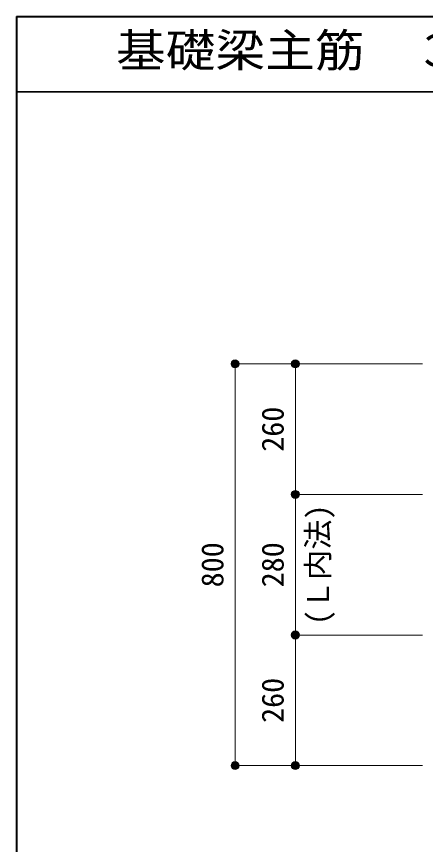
# Model space of a CAD drawing. Units: millimetres at full size, sheet at 1:20. Extents: x -3982 to 3969, y -2797 to 2801.
# Drawn here: x -3982 to -3168, y 1152 to 2801 of the extents above; entities that cross this region are included whole.
import ezdxf
from ezdxf.enums import TextEntityAlignment as Align

# ---------------------------------------------------------------- set-up
doc = ezdxf.new("R2010")
doc.units = ezdxf.units.MM
doc.header["$LTSCALE"] = 20
doc.header["$PDMODE"] = 32
doc.header["$PDSIZE"] = 12
for name, color, linetype, lineweight in [('6-7_文字', 7, 'Continuous', 18), ('6-D_寸法', 4, 'Continuous', 9), ('F-0_枠', 6, 'Continuous', 40)]:
    doc.layers.add(name, color=color, linetype=linetype, lineweight=lineweight)
doc.styles.add('ＭＳ ゴシック', font='')
doc.styles.get('ＭＳ ゴシック').set_extended_font_data('MS Gothic')

msp = doc.modelspace()

# ---------------------------------------------------------------- linework, layer by layer
at = {"layer": '6-D_寸法'}
for p, q in [((-3546.89, 2109.12), (-3426.89, 2109.12)), ((-3546.89, 2109.12), (-3546.89, 1309.12)), ((-3426.89, 2109.12), (-3173.87, 2109.12)), ((-3426.89, 2109.12), (-3426.89, 1849.15)), ((-3426.89, 1849.15), (-3173.87, 1849.15)), ((-3426.89, 1849.15), (-3426.89, 1569.15)), ((-3426.89, 1569.15), (-3173.87, 1569.15)), ((-3426.89, 1569.15), (-3426.89, 1309.12))]:
    msp.add_line(p, q, dxfattribs=at)
msp.add_lwpolyline([(-3546.89, 1309.12), (-3426.89, 1309.12), (-3173.87, 1309.12)], dxfattribs=at)
for centre, radius in [((-3546.89, 2109.12), 8), ((-3546.89, 2109.12), 7.2), ((-3546.89, 2109.12), 6.4), ((-3546.89, 2109.12), 5.6), ((-3546.89, 2109.12), 4.8), ((-3546.89, 2109.12), 4), ((-3546.89, 2109.12), 3.2), ((-3546.89, 2109.12), 2.4), ((-3546.89, 2109.12), 1.6), ((-3426.89, 2109.12), 8), ((-3426.89, 2109.12), 7.2), ((-3426.89, 2109.12), 6.4), ((-3426.89, 2109.12), 5.6), ((-3426.89, 2109.12), 4.8), ((-3426.89, 2109.12), 4), ((-3426.89, 2109.12), 3.2), ((-3426.89, 2109.12), 2.4), ((-3426.89, 2109.12), 1.6), ((-3546.89, 2109.12), 0.8), ((-3426.89, 2109.12), 0.8), ((-3426.89, 1849.15), 8), ((-3426.89, 1849.15), 7.2), ((-3426.89, 1849.15), 6.4), ((-3426.89, 1849.15), 5.6), ((-3426.89, 1849.15), 4.8), ((-3426.89, 1849.15), 4), ((-3426.89, 1849.15), 3.2), ((-3426.89, 1849.15), 2.4), ((-3426.89, 1849.15), 1.6), ((-3426.89, 1849.15), 0.8), ((-3426.89, 1569.15), 8), ((-3426.89, 1569.15), 7.2), ((-3426.89, 1569.15), 6.4), ((-3426.89, 1569.15), 5.6), ((-3426.89, 1569.15), 4.8), ((-3426.89, 1569.15), 4), ((-3426.89, 1569.15), 3.2), ((-3426.89, 1569.15), 2.4), ((-3426.89, 1569.15), 1.6), ((-3426.89, 1569.15), 0.8), ((-3546.89, 1309.12), 8), ((-3546.89, 1309.12), 7.2), ((-3546.89, 1309.12), 6.4), ((-3546.89, 1309.12), 5.6), ((-3546.89, 1309.12), 4.8), ((-3546.89, 1309.12), 4), ((-3546.89, 1309.12), 3.2), ((-3546.89, 1309.12), 2.4), ((-3546.89, 1309.12), 1.6), ((-3546.89, 1309.12), 0.8), ((-3426.89, 1309.12), 8), ((-3426.89, 1309.12), 7.2), ((-3426.89, 1309.12), 6.4), ((-3426.89, 1309.12), 5.6), ((-3426.89, 1309.12), 4.8), ((-3426.89, 1309.12), 4), ((-3426.89, 1309.12), 3.2), ((-3426.89, 1309.12), 2.4), ((-3426.89, 1309.12), 1.6), ((-3426.89, 1309.12), 0.8)]:
    msp.add_circle(centre, radius, dxfattribs=at)
at = {"layer": '6-D_寸法', "color": 7}
for p in [(-3546.89, 2109.12), (-3426.89, 2109.12), (-3426.89, 1849.15), (-3426.89, 1569.15), (-3546.89, 1309.12), (-3426.89, 1309.12)]:
    msp.add_point(p, dxfattribs=at)
at = {"layer": 'F-0_枠'}
for q in [(3969.4, 2800.77), (-3981.92, -2796.83)]:
    msp.add_line((-3981.92, 2800.77), q, dxfattribs=at)
at = {"layer": 'F-0_枠', "color": 2, "lineweight": 35}
msp.add_line((-3981.92, 2650.77), (2482.4, 2650.77), dxfattribs=at)

# ---------------------------------------------------------------- texts
at = {"layer": '6-7_文字', "color": 2, "style": 'ＭＳ ゴシック', "width": 1.1}
msp.add_text('\u3000\u3000基礎梁主筋\u3000３本タイプ', height=65.98, dxfattribs=at).set_placement((-3981.92, 2680.77), align=Align.BOTTOM_LEFT)
at = {"layer": '6-D_寸法', "style": 'ＭＳ ゴシック'}
for s, p in [('260', (-3436.89, 1934.14)), ('(Ｌ内法)', (-3346.68, 1589.15)), ('800', (-3556.89, 1664.12)), ('280', (-3436.89, 1664.15)), ('260', (-3436.89, 1394.14))]:
    msp.add_text(s, height=43.99, rotation=90, dxfattribs=at).set_placement(p, align=Align.BOTTOM_LEFT)

doc.saveas('drawing.dxf')
